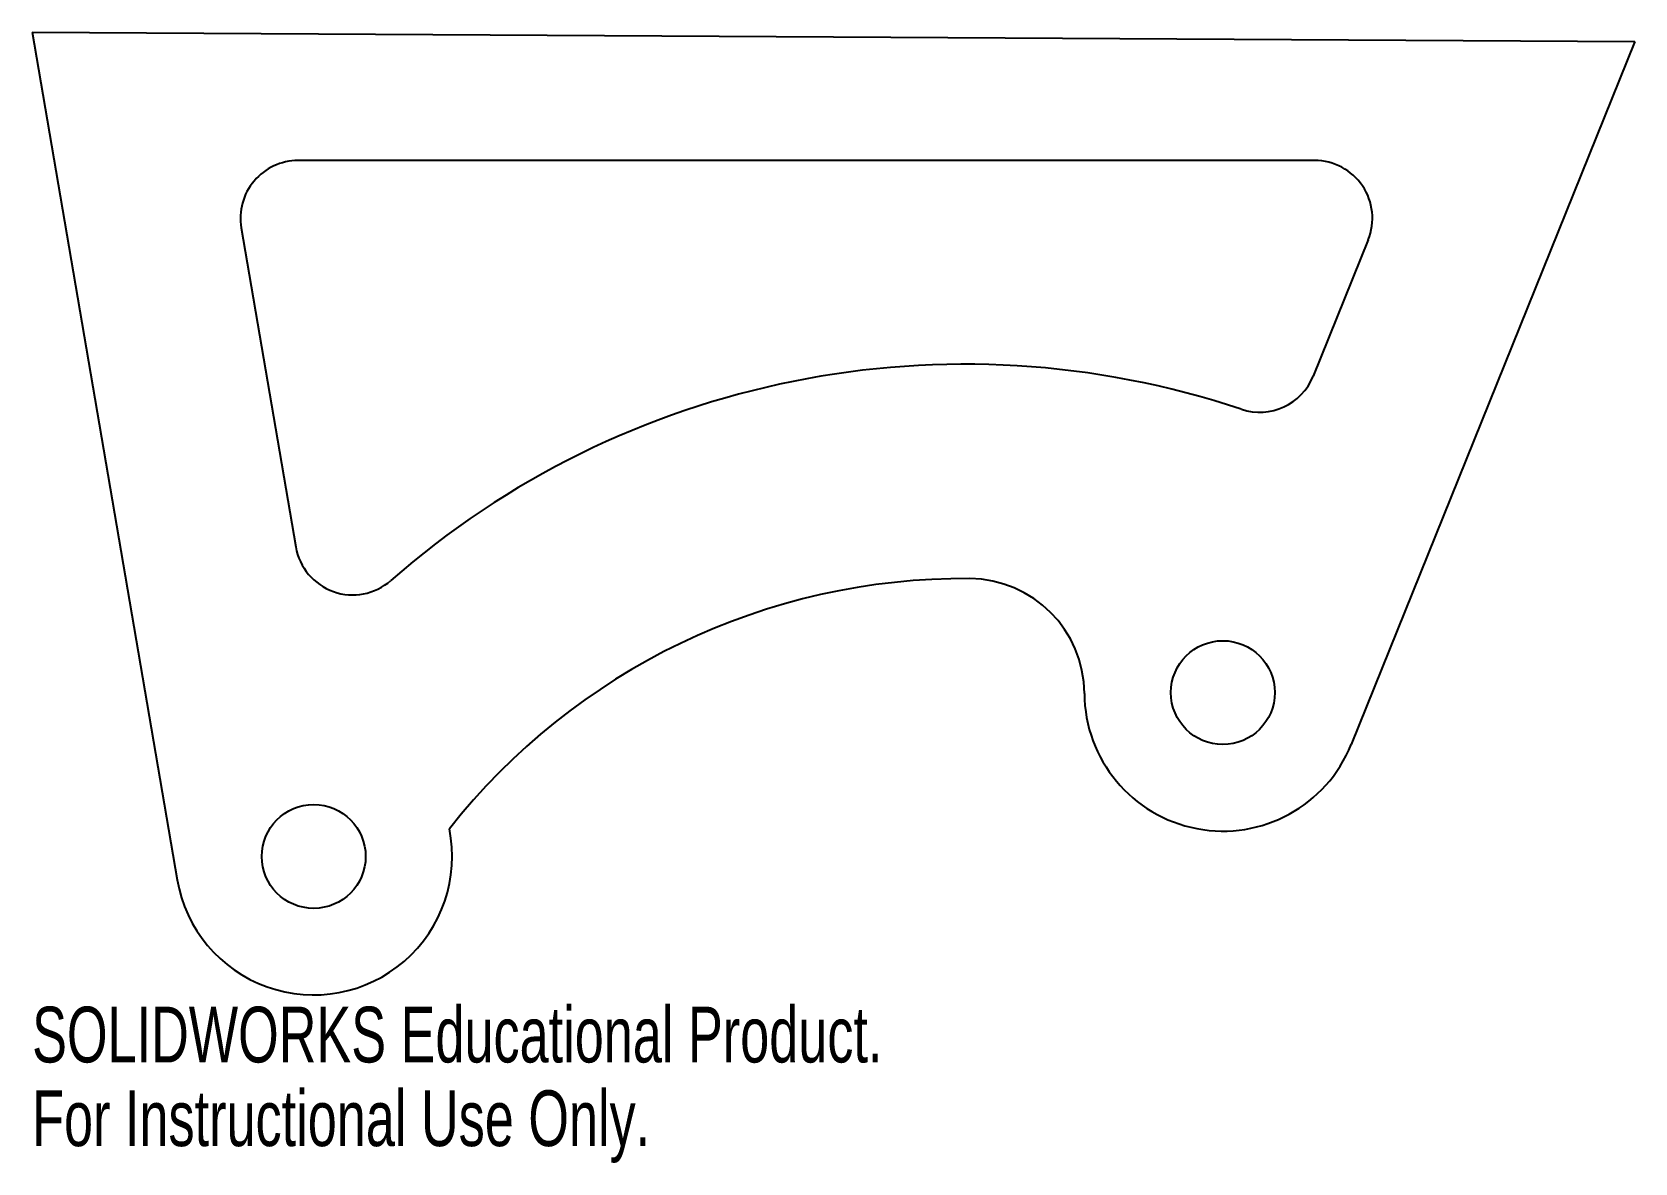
# Model space of a CAD drawing. Header units: millimetres. Extents: x 399 to 538, y -460 to -362.
import ezdxf

# ---------------------------------------------------------------- set-up
doc = ezdxf.new("R2010")
doc.units = ezdxf.units.MM
doc.styles.add('SLDTEXTSTYLE0', font='TXT', dxfattribs={"width": 0.7})

msp = doc.modelspace()

# ---------------------------------------------------------------- linework, layer by layer
at = {"color": 7, "linetype": 'Continuous', "lineweight": 25}
for p, q in [((399.2, -361.81), (538.09, -362.63)), ((399.2, -361.81), (411.77, -435.3)), ((538.09, -362.63), (513.51, -423.56)), ((510.34, -372.95), (422.25, -372.95)), ((417.32, -378.79), (422.05, -406.44)), ((514.98, -379.82), (510.21, -391.64))]:
    msp.add_line(p, q, dxfattribs=at)
for centre in [(502.38, -419.07), (423.6, -433.27)]:
    msp.add_circle(centre, 4.5, dxfattribs=at)
for centre, radius, start, end in [((422.25, -377.95), 5, 90, 189.7105), ((510.34, -377.95), 5, 338.032, 90), ((480.03, -466.02), 75.41, 71.4821, 131.283), ((505.57, -389.77), 5, 251.4821, 338.032), ((426.98, -405.6), 5, 189.7105, 311.283), ((480.03, -466.02), 56.84, 89.5741, 141.8132), ((480.38, -419.19), 10, 0.3003, 89.5741), ((502.38, -419.07), 12, 180.3003, 338.032), ((423.6, -433.27), 12, 189.7105, 11.4802)]:
    msp.add_arc(centre, radius, start, end, dxfattribs=at)

# ---------------------------------------------------------------- texts
at = {"color": 7, "linetype": 'Continuous', "char_height": 4.8336, "attachment_point": 1, "style": 'SLDTEXTSTYLE0'}
for s, insert in [('SOLIDWORKS Educational Product.', (399.2, -446.29)), ('For Instructional Use Only.', (399.2, -453.54))]:
    msp.add_mtext(s, dxfattribs=dict(at, insert=insert))

doc.saveas('drawing.dxf')
